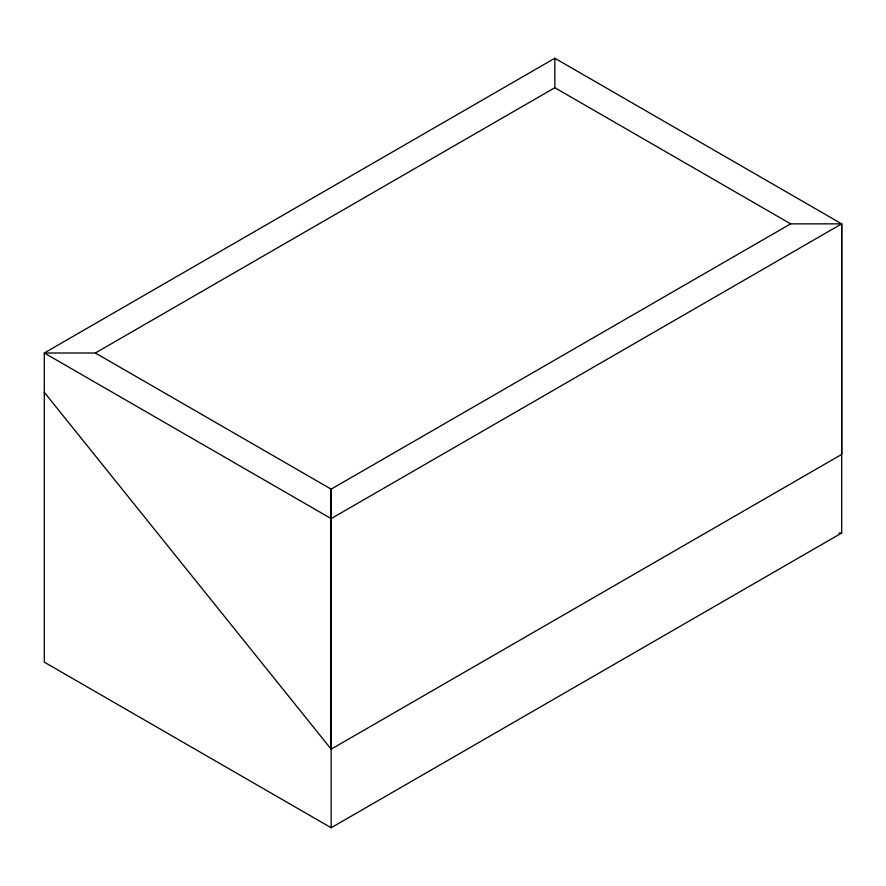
<?xml version="1.0" encoding="UTF-8"?>
<svg xmlns="http://www.w3.org/2000/svg" width="886" height="886" viewBox="0 0 886 886"><rect width="100%" height="100%" fill="white"/><g stroke="black" fill="none" stroke-linecap="round" stroke-linejoin="round"><path stroke-width="1.33" d="M44.3 392.299L44.3 662.141L331.165 827.757L841.7 533.007L841.7 223.859L554.835 58.243L44.3 352.993L44.3 392.299L331.165 749.157L841.7 454.407L841.7 223.859L790.655 223.859L554.835 87.714L95.356 352.993L44.3 352.993L331.165 518.609L841.7 223.859M331.165 749.157L331.165 489.138L790.644 223.859M838.942 533.007L841.7 533.007M95.356 352.993L331.165 489.138L331.165 827.757M554.835 58.243L554.835 87.714"/></g></svg>
